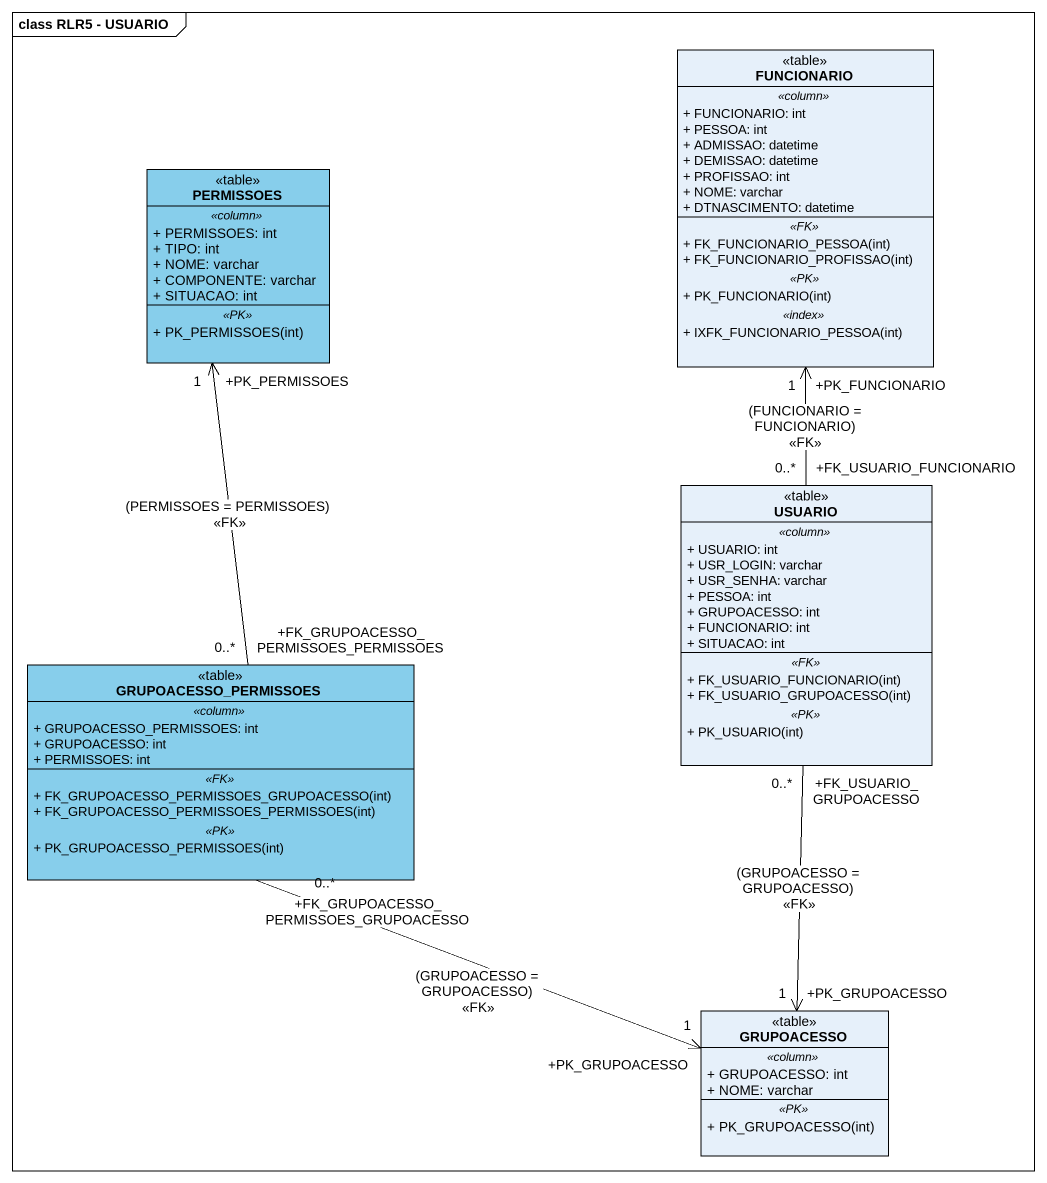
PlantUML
@startuml
mainframe class RLR5 - USUARIO
hide circle
hide empty members
skinparam classAttributeIconSize 0
class FUNCIONARIO <<table>> {
  .. <<column>> ..
  + FUNCIONARIO: int
  + PESSOA: int
  + ADMISSAO: datetime
  + DEMISSAO: datetime
  + PROFISSAO: int
  + NOME: varchar
  + DTNASCIMENTO: datetime
  .. <<FK>> ..
  + FK_FUNCIONARIO_PESSOA(int)
  + FK_FUNCIONARIO_PROFISSAO(int)
  .. <<PK>> ..
  + PK_FUNCIONARIO(int)
  .. <<index>> ..
  + IXFK_FUNCIONARIO_PESSOA(int)
}
class PERMISSOES <<table>> #87CEEB {
  .. <<column>> ..
  + PERMISSOES: int
  + TIPO: int
  + NOME: varchar
  + COMPONENTE: varchar
  + SITUACAO: int
  .. <<PK>> ..
  + PK_PERMISSOES(int)
}
class USUARIO <<table>> {
  .. <<column>> ..
  + USUARIO: int
  + USR_LOGIN: varchar
  + USR_SENHA: varchar
  + PESSOA: int
  + GRUPOACESSO: int
  + FUNCIONARIO: int
  + SITUACAO: int
  .. <<FK>> ..
  + FK_USUARIO_FUNCIONARIO(int)
  + FK_USUARIO_GRUPOACESSO(int)
  .. <<PK>> ..
  + PK_USUARIO(int)
}
class GRUPOACESSO_PERMISSOES <<table>> #87CEEB {
  .. <<column>> ..
  + GRUPOACESSO_PERMISSOES: int
  + GRUPOACESSO: int
  + PERMISSOES: int
  .. <<FK>> ..
  + FK_GRUPOACESSO_PERMISSOES_GRUPOACESSO(int)
  + FK_GRUPOACESSO_PERMISSOES_PERMISSOES(int)
  .. <<PK>> ..
  + PK_GRUPOACESSO_PERMISSOES(int)
}
class GRUPOACESSO <<table>> {
  .. <<column>> ..
  + GRUPOACESSO: int
  + NOME: varchar
  .. <<PK>> ..
  + PK_GRUPOACESSO(int)
}
USUARIO "+FK_USUARIO_FUNCIONARIO\n0..*" -up-> "+PK_FUNCIONARIO\n1" FUNCIONARIO : (FUNCIONARIO = FUNCIONARIO)\n<<FK>>
USUARIO "+FK_USUARIO_GRUPOACESSO\n0..*" --> "+PK_GRUPOACESSO\n1" GRUPOACESSO : (GRUPOACESSO = GRUPOACESSO)\n<<FK>>
GRUPOACESSO_PERMISSOES "+FK_GRUPOACESSO_PERMISSOES_PERMISSOES\n0..*" -up-> "+PK_PERMISSOES\n1" PERMISSOES : (PERMISSOES = PERMISSOES)\n<<FK>>
GRUPOACESSO_PERMISSOES "+FK_GRUPOACESSO_PERMISSOES_GRUPOACESSO\n0..*" -right-> "+PK_GRUPOACESSO\n1" GRUPOACESSO : (GRUPOACESSO = GRUPOACESSO)\n<<FK>>
@enduml
